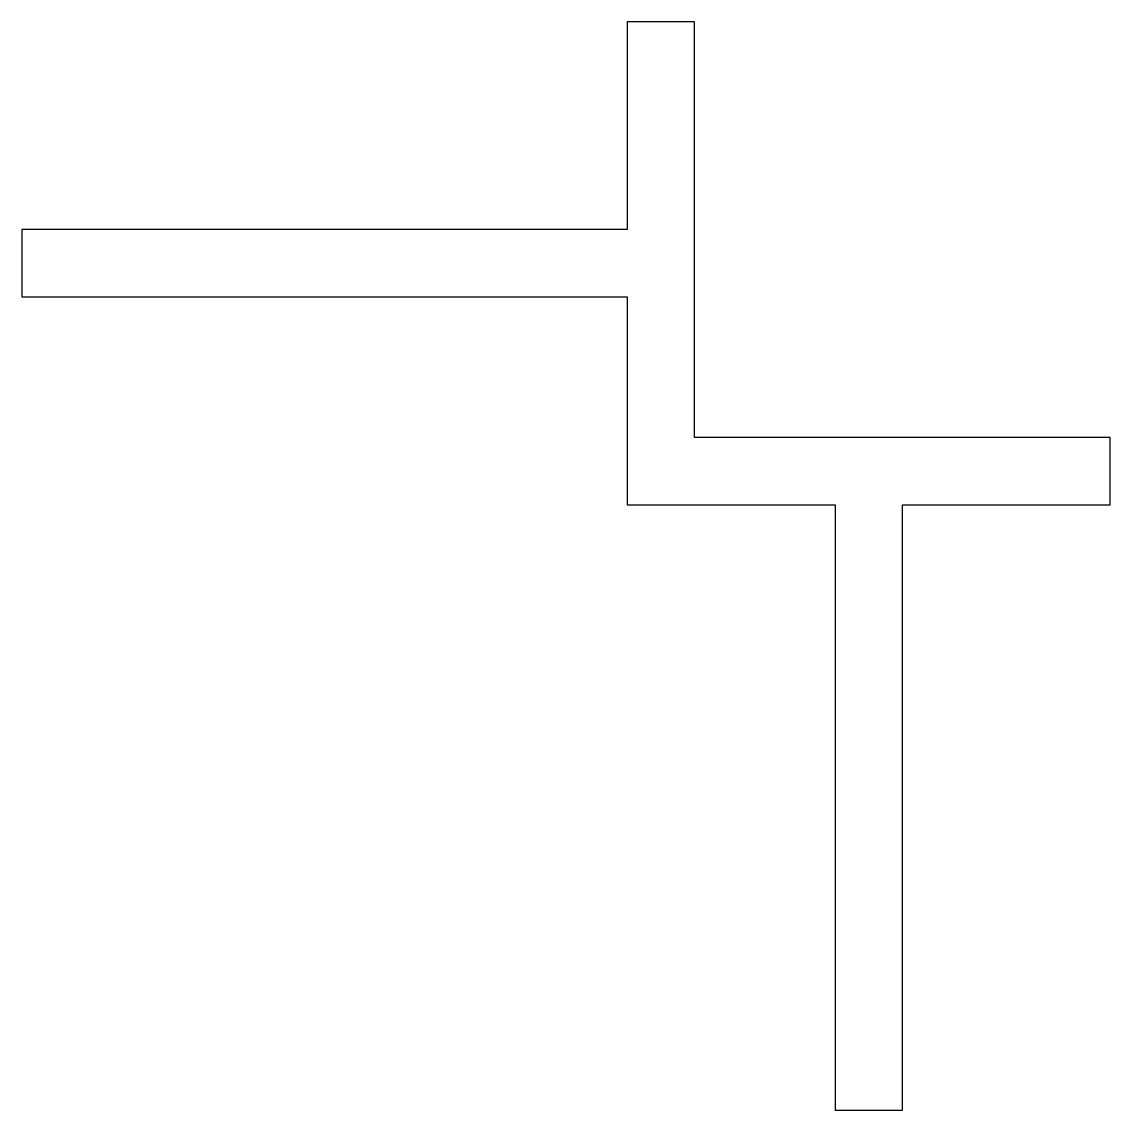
# Model space of a CAD drawing. Extents: x 110.6 to 191.5, y 158.7 to 239.6.
import ezdxf

# ---------------------------------------------------------------- set-up
doc = ezdxf.new("R2010")
doc.units = 0
doc.header["$LTSCALE"] = 15
doc.layers.get('0').update_dxf_attribs({"linetype": 'CONTINUOUS'})

msp = doc.modelspace()

# ---------------------------------------------------------------- linework, layer by layer
at = {"color": 0, "linetype": 'CONTINUOUS', "ltscale": 0.05}
msp.add_lwpolyline([(191.482, 208.694), (160.582, 208.694), (160.582, 239.594), (155.582, 239.594), (155.582, 224.144), (110.582, 224.144), (110.582, 219.144), (155.582, 219.144), (155.582, 203.694), (171.032, 203.694), (171.032, 158.694), (176.032, 158.694), (176.032, 203.694), (191.482, 203.694)], close=True, dxfattribs=at)

doc.saveas('drawing.dxf')
